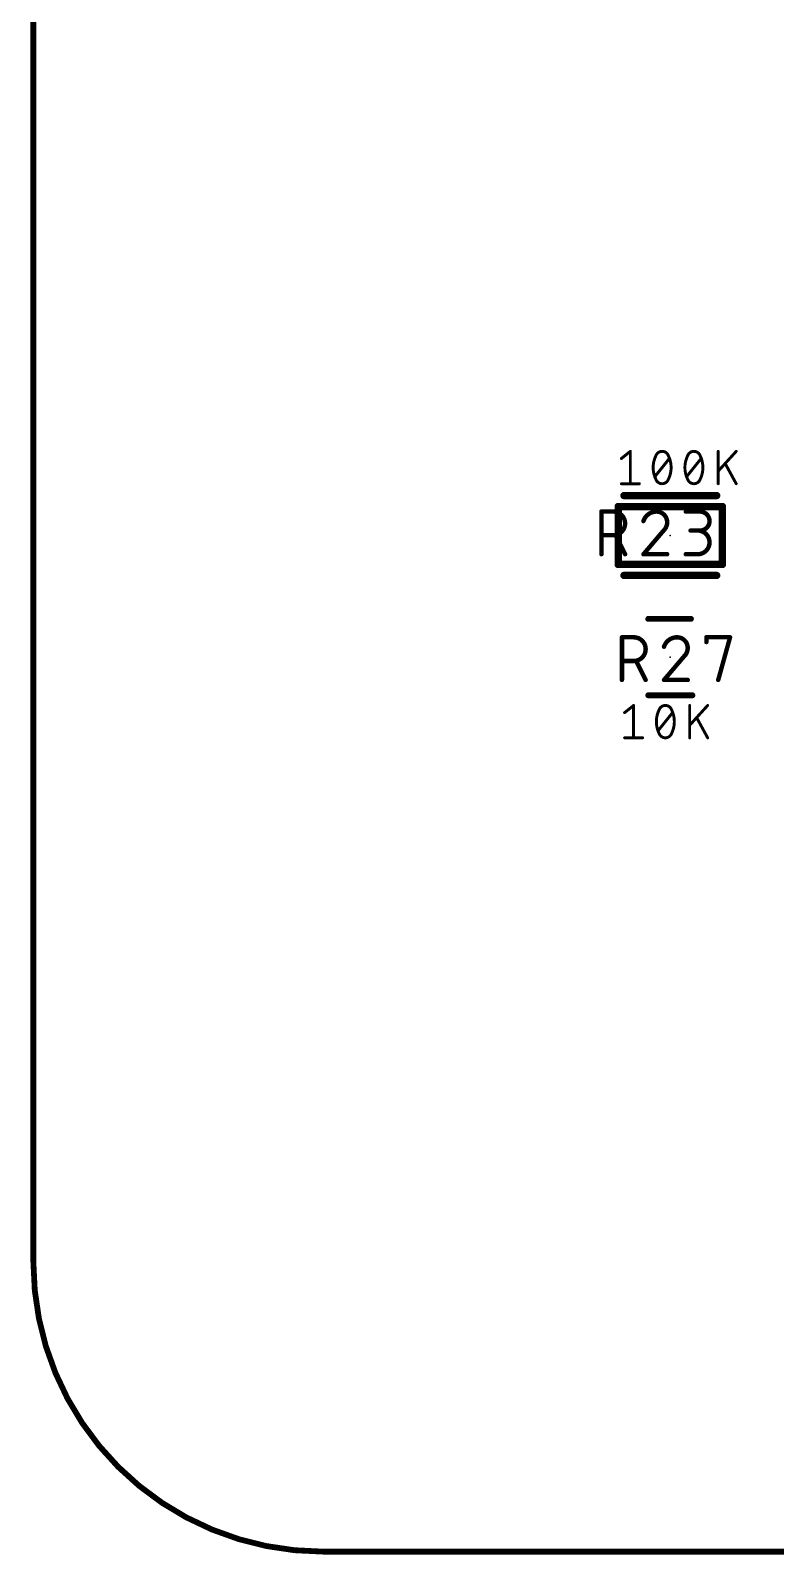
# Model space of a CAD drawing. Extents: x -0.1 to 70.1, y -0.1 to 54.
# Drawn here: x -0.05 to 12.82, y -0.05 to 26.27 of the extents above; entities that cross this region are included whole.
import ezdxf

# ---------------------------------------------------------------- set-up
doc = ezdxf.new("R2010")
doc.units = 0
for name, color, linetype in [('20', 31, 'CONTINUOUS'), ('21', 253, 'CONTINUOUS'), ('23', 53, 'CONTINUOUS'), ('25', 253, 'CONTINUOUS'), ('27', 253, 'CONTINUOUS'), ('51', 253, 'CONTINUOUS')]:
    doc.layers.add(name, color=color, linetype=linetype)

msp = doc.modelspace()

# ---------------------------------------------------------------- linework, layer by layer
at = {"layer": '20', "const_width": 0.1}
for points in [[(0, 49), (0, 5)], [(5, 0), (65, 0)]]:
    msp.add_lwpolyline(points, dxfattribs=at)
at = {"layer": '20'}
for points, const_width in [([(0, 5, 0.4142), (5, 0)], 0.1), ([(0.025, 5, 1), (-0.025, 5)], 0.05), ([(-0.025, 5, 1), (0.025, 5)], 0.05), ([(5, 0.025, 1), (5, -0.025)], 0.05), ([(5, -0.025, 1), (5, 0.025)], 0.05)]:
    msp.add_lwpolyline(points, format="xyb", dxfattribs=dict(at, const_width=const_width))
at = {"layer": '21', "const_width": 0.127}
for points in [[(10.2, 18.24), (11.8, 18.24)], [(10.2, 16.86), (11.8, 16.86)]]:
    msp.add_lwpolyline(points, dxfattribs=at)
at = {"layer": '21', "const_width": 0.0635}
for points in [[(10.2, 18.2718, 1), (10.2, 18.2083)], [(11.8, 18.2083, 1), (11.8, 18.2718)], [(10.2, 16.8917, 1), (10.2, 16.8283)], [(11.8, 16.8283, 1), (11.8, 16.8917)]]:
    msp.add_lwpolyline(points, format="xyb", dxfattribs=at)
at = {"layer": '23'}
for p in [(11, 17.55), (11, 15.45)]:
    msp.add_point(p, dxfattribs=at)
at = {"layer": '25', "const_width": 0.0762}
for points in [[(9.8097, 17.2264), (9.8097, 17.963)], [(9.8097, 17.963), (10.0143, 17.963)], [(11.2676, 17.963), (11.5132, 17.963)], [(10.884, 17.6357), (10.5361, 17.2264)], [(11.5132, 17.6357), (11.3495, 17.6357)], [(10.0143, 17.5538), (9.8097, 17.5538)], [(10.2189, 17.2264), (10.0553, 17.5538)], [(10.5361, 17.2264), (10.9453, 17.2264)], [(11.2676, 17.2264), (11.4723, 17.2264)], [(10.1648, 15.0553), (10.1648, 15.7919)], [(10.1648, 15.7919), (10.3694, 15.7919)], [(11.6227, 15.7101), (11.6227, 15.7919)], [(11.6227, 15.7919), (12.0319, 15.7919)], [(12.0319, 15.7919), (11.8273, 15.0553)], [(10.3694, 15.3827), (10.1648, 15.3827)], [(10.574, 15.0553), (10.4103, 15.3827)], [(11.239, 15.4645), (10.8912, 15.0553)], [(10.8912, 15.0553), (11.3004, 15.0553)]]:
    msp.add_lwpolyline(points, dxfattribs=at)
at = {"layer": '25'}
for points, const_width in [([(9.8288, 17.963, 1), (9.7907, 17.963)], 0.0381), ([(9.8097, 17.9821, 1), (9.8097, 17.944)], 0.0381), ([(10.0143, 17.5538, 1), (10.0143, 17.963)], 0.0762), ([(10.0143, 17.9821, 1), (10.0143, 17.944)], 0.0381), ([(10.0143, 17.944, 1), (10.0143, 17.9821)], 0.0381), ([(10.7612, 17.963, 0.3252), (10.5361, 17.7994)], 0.0762), ([(10.9453, 17.7789, 0.4142), (10.7612, 17.963)], 0.0762), ([(10.7612, 17.9821, 1), (10.7612, 17.944)], 0.0381), ([(10.7612, 17.944, 1), (10.7612, 17.9821)], 0.0381), ([(11.2676, 17.9821, 1), (11.2676, 17.944)], 0.0381), ([(11.5132, 17.6357, 1), (11.5132, 17.963)], 0.0762), ([(11.5132, 17.9821, 1), (11.5132, 17.944)], 0.0381), ([(11.5132, 17.944, 1), (11.5132, 17.9821)], 0.0381), ([(10.518, 17.8052, 1), (10.5542, 17.7935)], 0.0381), ([(10.8708, 17.6495, 1), (10.8971, 17.6219)], 0.0381), ([(10.884, 17.6357, 0.2053), (10.9453, 17.7789)], 0.0762), ([(10.8985, 17.6233, 1), (10.8694, 17.648)], 0.0381), ([(10.9644, 17.7789, 1), (10.9263, 17.7789)], 0.0381), ([(10.9263, 17.7789, 1), (10.9644, 17.7789)], 0.0381), ([(11.3495, 17.6547, 1), (11.3495, 17.6166)], 0.0381), ([(11.4723, 17.2264, 1), (11.4723, 17.6357)], 0.0762), ([(11.4723, 17.6547, 1), (11.4723, 17.6166)], 0.0381), ([(11.5132, 17.6547, 1), (11.5132, 17.6166)], 0.0381), ([(11.5132, 17.6166, 1), (11.5132, 17.6547)], 0.0381), ([(9.8097, 17.5729, 1), (9.8097, 17.5348)], 0.0381), ([(10.0143, 17.5729, 1), (10.0143, 17.5348)], 0.0381), ([(10.0143, 17.5348, 1), (10.0143, 17.5729)], 0.0381), ([(10.0723, 17.5623, 1), (10.0382, 17.5453)], 0.0381), ([(9.7907, 17.2264, 1), (9.8288, 17.2264)], 0.0381), ([(10.2019, 17.2179, 1), (10.236, 17.235)], 0.0381), ([(10.5361, 17.2455, 1), (10.5361, 17.2074)], 0.0381), ([(10.5216, 17.2388, 1), (10.5506, 17.2141)], 0.0381), ([(10.9453, 17.2074, 1), (10.9453, 17.2455)], 0.0381), ([(11.2676, 17.2455, 1), (11.2676, 17.2074)], 0.0381), ([(11.4723, 17.2455, 1), (11.4723, 17.2074)], 0.0381), ([(11.4723, 17.2074, 1), (11.4723, 17.2455)], 0.0381), ([(10.1838, 15.7919, 1), (10.1457, 15.7919)], 0.0381), ([(10.1648, 15.811, 1), (10.1648, 15.7729)], 0.0381), ([(10.3694, 15.3827, 1), (10.3694, 15.7919)], 0.0762), ([(10.3694, 15.811, 1), (10.3694, 15.7729)], 0.0381), ([(10.3694, 15.7729, 1), (10.3694, 15.811)], 0.0381), ([(11.1162, 15.7919, 0.3252), (10.8912, 15.6282)], 0.0762), ([(11.3004, 15.6078, 0.4142), (11.1162, 15.7919)], 0.0762), ([(11.1162, 15.811, 1), (11.1162, 15.7729)], 0.0381), ([(11.1162, 15.7729, 1), (11.1162, 15.8109)], 0.0381), ([(11.6417, 15.7919, 1), (11.6036, 15.7919)], 0.0381), ([(11.6227, 15.811, 1), (11.6227, 15.7729)], 0.0381), ([(12.0503, 15.7868, 1), (12.0135, 15.797)], 0.0381), ([(12.0319, 15.7729, 1), (12.0319, 15.811)], 0.0381), ([(10.873, 15.6341, 1), (10.9093, 15.6223)], 0.0381), ([(11.239, 15.4645, 0.2053), (11.3004, 15.6078)], 0.0762), ([(11.3194, 15.6077, 1), (11.2813, 15.6078)], 0.0381), ([(11.2813, 15.6078, 1), (11.3194, 15.6078)], 0.0381), ([(11.6036, 15.7101, 1), (11.6417, 15.7101)], 0.0381), ([(10.1648, 15.4017, 1), (10.1648, 15.3636)], 0.0381), ([(10.3694, 15.4017, 1), (10.3694, 15.3636)], 0.0381), ([(10.3694, 15.3636, 1), (10.3694, 15.4017)], 0.0381), ([(10.4273, 15.3912, 1), (10.3932, 15.3742)], 0.0381), ([(11.2259, 15.4783, 1), (11.2521, 15.4507)], 0.0381), ([(11.2535, 15.4522, 1), (11.2245, 15.4769)], 0.0381), ([(10.1457, 15.0553, 1), (10.1838, 15.0553)], 0.0381), ([(10.5569, 15.0468, 1), (10.591, 15.0638)], 0.0381), ([(10.8766, 15.0676, 1), (10.9057, 15.043)], 0.0381), ([(10.8912, 15.0744, 1), (10.8912, 15.0363)], 0.0381), ([(11.3004, 15.0363, 1), (11.3004, 15.0744)], 0.0381), ([(11.8089, 15.0604, 1), (11.8456, 15.0502)], 0.0381)]:
    msp.add_lwpolyline(points, format="xyb", dxfattribs=dict(at, const_width=const_width))
at = {"layer": '27', "const_width": 0.0508}
for points in [[(10.1546, 18.8791), (10.3098, 19.0033)], [(10.3098, 19.0033), (10.3098, 18.4445)], [(11.8271, 18.4445), (11.8271, 19.0033)], [(12.1376, 19.0033), (11.8271, 18.6618)], [(10.7343, 18.5686), (10.9827, 18.8791)], [(11.2829, 18.5686), (11.5313, 18.8791)], [(12.1376, 18.4445), (11.9513, 18.786)], [(10.1546, 18.4445), (10.4651, 18.4445)], [(10.2103, 14.4904), (10.3655, 14.6146)], [(10.3655, 14.6146), (10.3655, 14.0558)], [(10.79, 14.18), (11.0383, 14.4904)], [(11.3342, 14.0558), (11.3342, 14.6146)], [(11.6446, 14.6146), (11.3342, 14.2731)], [(11.6446, 14.0558), (11.4583, 14.3973)], [(10.2103, 14.0558), (10.5207, 14.0558)]]:
    msp.add_lwpolyline(points, dxfattribs=at)
at = {"layer": '27'}
for points, const_width in [([(10.3225, 19.0033, 1), (10.2971, 19.0033)], 0.0254), ([(10.3178, 18.9934, 1), (10.3019, 19.0132)], 0.0254), ([(10.8585, 19.0033, 0.3205), (10.7498, 18.9257)], 0.0508), ([(10.9671, 18.9257, 0.3205), (10.8585, 19.0033)], 0.0508), ([(10.8585, 19.016, 1), (10.8585, 18.9906)], 0.0254), ([(10.8585, 18.9906, 1), (10.8585, 19.016)], 0.0254), ([(11.4071, 19.0033, 0.3205), (11.2985, 18.9257)], 0.0508), ([(11.5158, 18.9257, 0.3205), (11.4071, 19.0033)], 0.0508), ([(11.4071, 19.016, 1), (11.4071, 18.9906)], 0.0254), ([(11.4071, 18.9906, 1), (11.4071, 19.016)], 0.0254), ([(11.8398, 19.0033, 1), (11.8144, 19.0033)], 0.0254), ([(12.147, 18.9947, 1), (12.1282, 19.0118)], 0.0254), ([(10.1467, 18.889, 1), (10.1626, 18.8692)], 0.0254), ([(10.7498, 18.9257, 0.1139), (10.7033, 18.7239)], 0.0508), ([(10.7033, 18.7239, 0.1139), (10.7498, 18.5221)], 0.0508), ([(10.716, 18.7239, 1), (10.6906, 18.7239)], 0.0254), ([(10.6906, 18.7239, 1), (10.716, 18.7239)], 0.0254), ([(10.7378, 18.9298, 1), (10.7618, 18.9215)], 0.0254), ([(10.7612, 18.9201, 1), (10.7384, 18.9312)], 0.0254), ([(11.0137, 18.7239, 0.1139), (10.9671, 18.9257)], 0.0508), ([(10.9785, 18.9312, 1), (10.9557, 18.9201)], 0.0254), ([(10.9671, 18.5221, 0.1139), (11.0137, 18.7239)], 0.0508), ([(10.9551, 18.9215, 1), (10.9791, 18.9298)], 0.0254), ([(10.9926, 18.8712, 1), (10.9727, 18.887)], 0.0254), ([(11.0264, 18.7239, 1), (11.001, 18.7239)], 0.0254), ([(11.001, 18.7239, 1), (11.0264, 18.7239)], 0.0254), ([(11.2985, 18.9257, 0.1139), (11.2519, 18.7239)], 0.0508), ([(11.2519, 18.7239, 0.1139), (11.2985, 18.5221)], 0.0508), ([(11.2646, 18.7239, 1), (11.2392, 18.7239)], 0.0254), ([(11.2392, 18.7239, 1), (11.2646, 18.7239)], 0.0254), ([(11.2864, 18.9298, 1), (11.3105, 18.9215)], 0.0254), ([(11.3099, 18.9201, 1), (11.287, 18.9312)], 0.0254), ([(11.5623, 18.7239, 0.1139), (11.5158, 18.9257)], 0.0508), ([(11.5272, 18.9312, 1), (11.5044, 18.9201)], 0.0254), ([(11.5158, 18.5221, 0.1139), (11.5623, 18.7239)], 0.0508), ([(11.5038, 18.9215, 1), (11.5278, 18.9298)], 0.0254), ([(11.5412, 18.8712, 1), (11.5214, 18.887)], 0.0254), ([(11.575, 18.7239, 1), (11.5496, 18.7239)], 0.0254), ([(11.5496, 18.7239, 1), (11.575, 18.7239)], 0.0254), ([(11.9624, 18.792, 1), (11.9401, 18.7799)], 0.0254), ([(10.1546, 18.4572, 1), (10.1546, 18.4318)], 0.0254), ([(10.2971, 18.4445, 1), (10.3225, 18.4445)], 0.0254), ([(10.4651, 18.4318, 1), (10.4651, 18.4572)], 0.0254), ([(10.7244, 18.5766, 1), (10.7442, 18.5607)], 0.0254), ([(10.7498, 18.5221, 0.3205), (10.8585, 18.4445)], 0.0508), ([(10.7618, 18.5262, 1), (10.7378, 18.518)], 0.0254), ([(10.7384, 18.5165, 1), (10.7612, 18.5276)], 0.0254), ([(10.8585, 18.4445, 0.3205), (10.9671, 18.5221)], 0.0508), ([(10.8585, 18.4572, 1), (10.8585, 18.4318)], 0.0254), ([(10.8585, 18.4318, 1), (10.8585, 18.4572)], 0.0254), ([(10.9557, 18.5276, 1), (10.9785, 18.5165)], 0.0254), ([(10.9791, 18.518, 1), (10.9551, 18.5262)], 0.0254), ([(11.273, 18.5766, 1), (11.2929, 18.5607)], 0.0254), ([(11.3105, 18.5262, 1), (11.2864, 18.518)], 0.0254), ([(11.2985, 18.5221, 0.3205), (11.4071, 18.4445)], 0.0508), ([(11.287, 18.5165, 1), (11.3099, 18.5276)], 0.0254), ([(11.4071, 18.4445, 0.3205), (11.5158, 18.5221)], 0.0508), ([(11.4071, 18.4572, 1), (11.4071, 18.4318)], 0.0254), ([(11.4071, 18.4318, 1), (11.4071, 18.4572)], 0.0254), ([(11.5044, 18.5276, 1), (11.5272, 18.5165)], 0.0254), ([(11.5278, 18.518, 1), (11.5038, 18.5262)], 0.0254), ([(11.8177, 18.6703, 1), (11.8365, 18.6532)], 0.0254), ([(11.8144, 18.4445, 1), (11.8398, 18.4445)], 0.0254), ([(12.1264, 18.4384, 1), (12.1487, 18.4506)], 0.0254), ([(10.2024, 14.5003, 1), (10.2182, 14.4805)], 0.0254), ([(10.3782, 14.6146, 1), (10.3528, 14.6146)], 0.0254), ([(10.3735, 14.6047, 1), (10.3576, 14.6245)], 0.0254), ([(10.8055, 14.537, 0.1139), (10.7589, 14.3352)], 0.0508), ([(10.9142, 14.6146, 0.3205), (10.8055, 14.537)], 0.0508), ([(10.7935, 14.5411, 1), (10.8175, 14.5329)], 0.0254), ([(10.8169, 14.5314, 1), (10.7941, 14.5426)], 0.0254), ([(11.0228, 14.537, 0.3205), (10.9142, 14.6146)], 0.0508), ([(10.9142, 14.6273, 1), (10.9142, 14.6019)], 0.0254), ([(10.9142, 14.6019, 1), (10.9142, 14.6273)], 0.0254), ([(11.0694, 14.3352, 0.1139), (11.0228, 14.537)], 0.0508), ([(11.0342, 14.5426, 1), (11.0114, 14.5314)], 0.0254), ([(11.0108, 14.5329, 1), (11.0348, 14.5411)], 0.0254), ([(11.0483, 14.4825, 1), (11.0284, 14.4984)], 0.0254), ([(11.3469, 14.6146, 1), (11.3215, 14.6146)], 0.0254), ([(11.654, 14.6061, 1), (11.6352, 14.6231)], 0.0254), ([(10.7589, 14.3352, 0.1139), (10.8055, 14.1334)], 0.0508), ([(10.7716, 14.3352, 1), (10.7462, 14.3352)], 0.0254), ([(10.7462, 14.3352, 1), (10.7716, 14.3352)], 0.0254), ([(11.0228, 14.1334, 0.1139), (11.0694, 14.3352)], 0.0508), ([(11.0821, 14.3352, 1), (11.0567, 14.3352)], 0.0254), ([(11.0567, 14.3352, 1), (11.0821, 14.3352)], 0.0254), ([(11.3248, 14.2817, 1), (11.3436, 14.2646)], 0.0254), ([(11.4695, 14.4034, 1), (11.4472, 14.3912)], 0.0254), ([(10.2103, 14.0685, 1), (10.2103, 14.0431)], 0.0254), ([(10.3528, 14.0558, 1), (10.3782, 14.0558)], 0.0254), ([(10.5207, 14.0431, 1), (10.5207, 14.0685)], 0.0254), ([(10.7801, 14.1879, 1), (10.7999, 14.172)], 0.0254), ([(10.8055, 14.1334, 0.3205), (10.9142, 14.0558)], 0.0508), ([(10.8175, 14.1375, 1), (10.7935, 14.1293)], 0.0254), ([(10.7941, 14.1278, 1), (10.8169, 14.139)], 0.0254), ([(10.9142, 14.0558, 0.3205), (11.0228, 14.1334)], 0.0508), ([(10.9142, 14.0685, 1), (10.9142, 14.0431)], 0.0254), ([(10.9142, 14.0431, 1), (10.9142, 14.0685)], 0.0254), ([(11.0114, 14.139, 1), (11.0342, 14.1278)], 0.0254), ([(11.0348, 14.1293, 1), (11.0108, 14.1375)], 0.0254), ([(11.3215, 14.0558, 1), (11.3469, 14.0558)], 0.0254), ([(11.6335, 14.0497, 1), (11.6557, 14.0619)], 0.0254)]:
    msp.add_lwpolyline(points, format="xyb", dxfattribs=dict(at, const_width=const_width))
at = {"layer": '51'}
for points, const_width in [([(10.1318, 18.05, 1), (10.0682, 18.05)], 0.0635), ([(10.1, 18.0817, 1), (10.1, 18.0183)], 0.0635), ([(11.9318, 18.05, 1), (11.8682, 18.05)], 0.0635), ([(11.9, 18.0183, 1), (11.9, 18.0817)], 0.0635), ([(10.1, 17.0817, 1), (10.1, 17.0183)], 0.0635), ([(11.9, 17.0183, 1), (11.9, 17.0817)], 0.0635), ([(10.0682, 17.05, 1), (10.1318, 17.05)], 0.0635), ([(11.8682, 17.05, 1), (11.9318, 17.05)], 0.0635), ([(10.619, 16.1354, 1), (10.619, 16.0846)], 0.0508), ([(11.356, 16.0846, 1), (11.356, 16.1354)], 0.0508), ([(10.619, 14.8154, 1), (10.619, 14.7646)], 0.0508), ([(11.381, 14.7646, 1), (11.381, 14.8154)], 0.0508)]:
    msp.add_lwpolyline(points, format="xyb", dxfattribs=dict(at, const_width=const_width))
for points, const_width in [([(10.1, 18.05), (11.9, 18.05)], 0.127), ([(10.1, 18.05), (10.1, 17.05)], 0.127), ([(11.9, 18.05), (11.9, 17.05)], 0.127), ([(10.1, 17.05), (11.9, 17.05)], 0.127), ([(11.356, 16.11), (10.619, 16.11)], 0.1016), ([(11.381, 14.79), (10.619, 14.79)], 0.1016)]:
    msp.add_lwpolyline(points, dxfattribs=dict(at, const_width=const_width))

doc.saveas('drawing.dxf')
